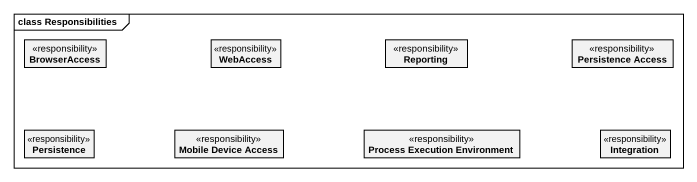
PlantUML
@startuml
mainframe class Responsibilities
hide circle
hide empty members
class BrowserAccess <<responsibility>>
class WebAccess <<responsibility>>
class Reporting <<responsibility>>
class "Persistence Access" as Persistence_Access <<responsibility>>
class Persistence <<responsibility>>
class "Mobile Device Access" as Mobile_Device_Access <<responsibility>>
class "Process Execution Environment" as Process_Execution <<responsibility>>
class Integration <<responsibility>>
@enduml
